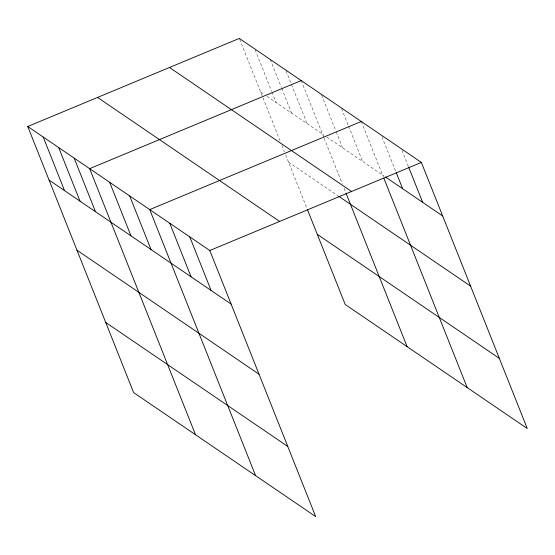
<?xml version="1.0" encoding="UTF-8"?>
<svg xmlns="http://www.w3.org/2000/svg" width="555" height="555" viewBox="0 0 555 555"><rect width="100%" height="100%" fill="white"/><g stroke="black" fill="none" stroke-linecap="round" stroke-linejoin="round"><path stroke-width="0.42" stroke-dasharray="2.77 2.08" d="M260.642 91.984L264.152 94.378M266.969 96.299L323.967 135.122M326.826 137.071L384.039 176.039M288.545 162.109L337.78 195.644M401.98 150.377L408.341 166.368M381.951 136.738L395.951 171.918M361.291 121.496L383.241 176.663M341.582 108.655L348.269 125.451M348.582 126.249L362.582 161.429M321.56 95.016L335.879 130.994M336.198 131.799L342.56 147.79M301.219 80.579L323.801 137.335M324.12 138.133L342.199 183.552M344.1 188.332L345.682 192.321M286.061 70.839L291.153 83.632M291.472 84.429L307.061 123.605M270.271 59.496L281.406 87.482M281.725 88.28L291.583 113.067M255.113 49.756L271.659 91.332M271.978 92.13L276.113 102.522M239.642 39.218L279.984 140.595M281.885 145.375L284.424 151.751M285.693 154.935L307.075 208.673"/><path stroke-width="0.83" d="M27.75 126.505L209.797 250.513L315.677 516.587L133.63 392.579L27.75 126.505L239.323 38.413L421.37 162.421L527.25 428.495L345.203 304.487L307.394 209.478M301.219 80.579L89.646 168.671L195.526 434.745M361.291 121.496L149.718 209.589L255.605 475.663M209.797 250.513L421.37 162.421M385.468 177.017L442.682 215.985M169.504 67.488L351.551 191.489M338.481 196.13L470.591 286.116M317.3 234.363L499.34 358.363M97.569 97.437L279.616 221.445M49.069 180.077L231.116 304.084M76.972 250.201L259.019 374.209M105.728 322.455L287.774 446.456M408.66 167.166L422.66 202.346M396.27 172.716L402.632 188.707M383.88 178.252L467.178 387.57M346.001 193.112L407.099 346.646M189.768 236.874L211.087 290.438M169.747 223.235L191.066 276.799M129.697 195.95L151.016 249.521M109.668 182.311L130.987 235.882M74.169 158.126L95.488 211.698M58.698 147.588L80.017 201.16M43.221 137.05L64.54 190.615"/></g></svg>
